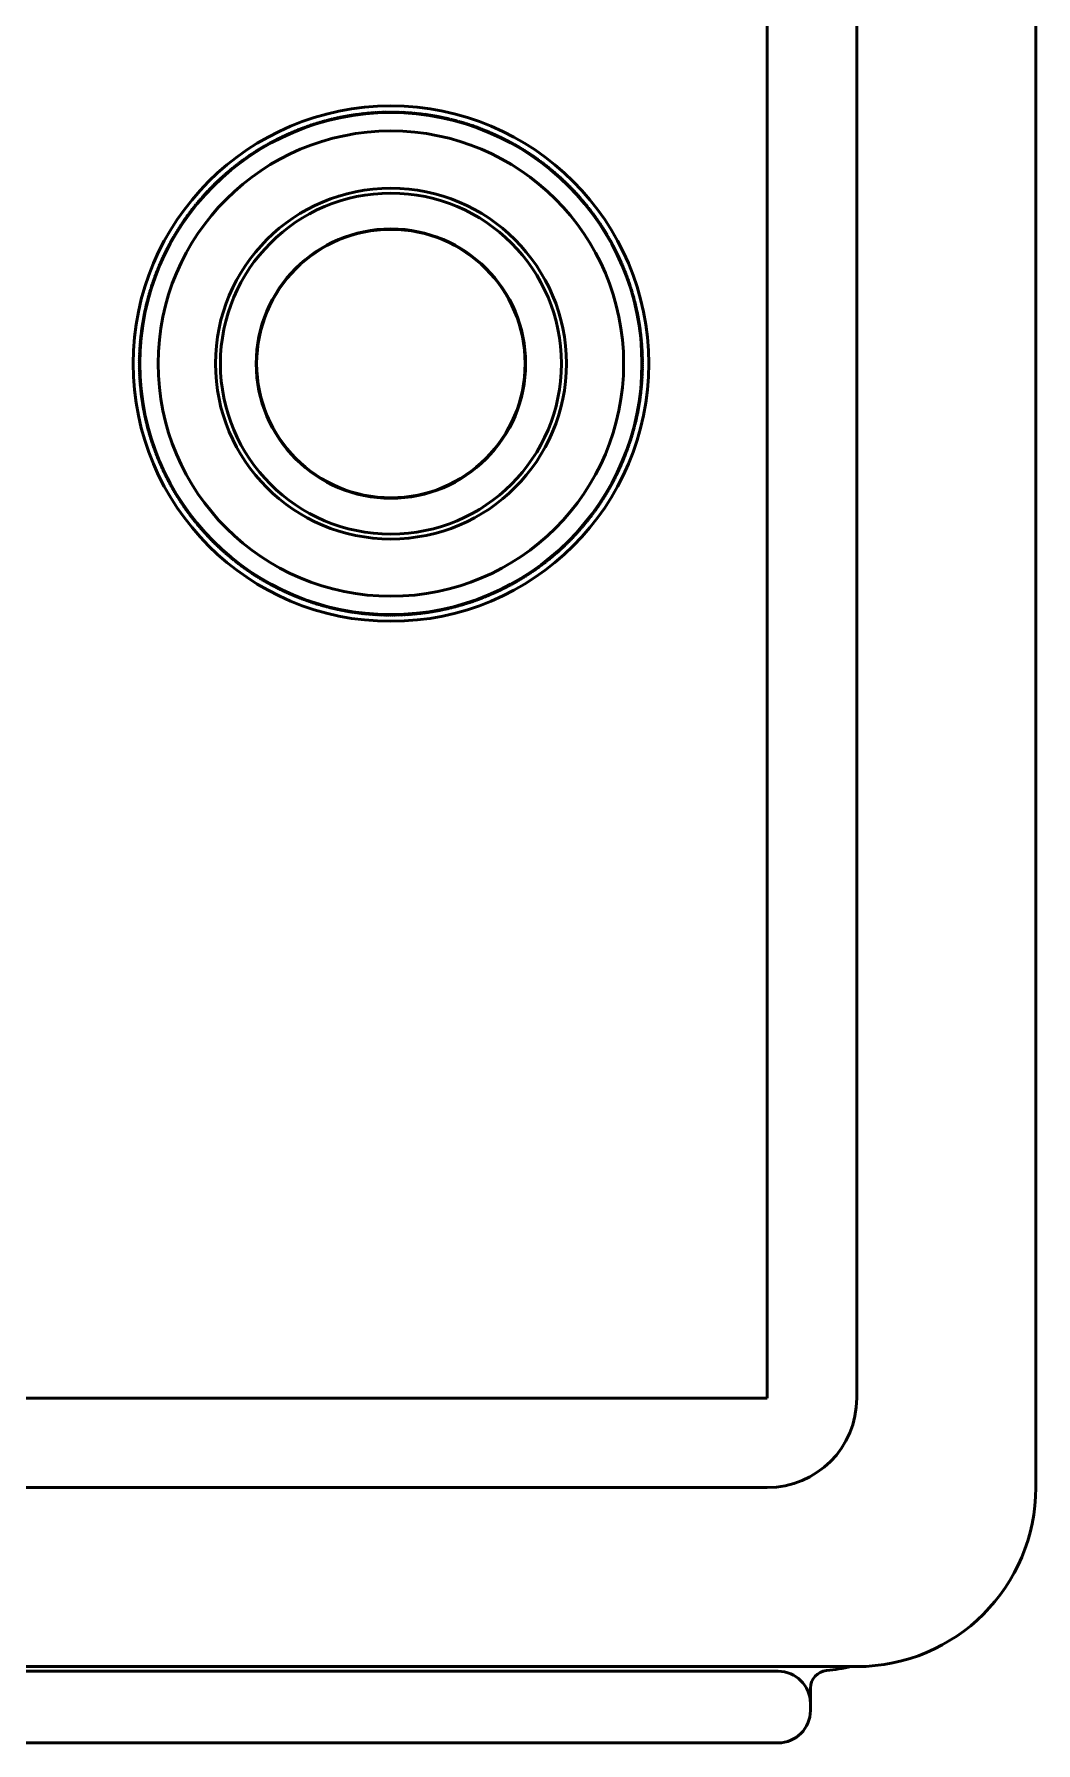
# Model space of a CAD drawing. Header units: millimetres. Extents: x 1448 to 104164, y -19509 to -89.
# Drawn here: x 5440.1 to 5492.6, y -6513.4 to -6423.9 of the extents above; entities that cross this region are included whole.
import ezdxf

# ---------------------------------------------------------------- set-up
doc = ezdxf.new("R2010")
doc.units = ezdxf.units.MM
doc.header["$LTSCALE"] = 60
doc.header["$MEASUREMENT"] = 0
doc.layers.get('0').update_dxf_attribs({"linetype": 'CONTINUOUS'})
doc.layers.add('가시적인 것(ISO)', color=7, linetype='CONTINUOUS', lineweight=50)

# ---------------------------------------------------------------- blocks, each defined once
blk = doc.blocks.new('SMARTCON')
at = {"layer": '가시적인 것(ISO)', "color": 8}
for p, q in [((188.057, -224.649), (188.057, 20.039)), ((173.994, 15.351), (173.994, -219.961)), ((178.682, -219.961), (178.682, 15.351)), ((173.994, -219.961), (23.057, -219.961)), ((23.057, -224.649), (173.994, -224.649)), ((18.369, -234.024), (178.682, -234.024)), ((174.562, -234.269), (19.5, -234.269)), ((176.25, -235.957), (176.25, -235.164)), ((176.25, -235.957), (176.25, -236.05)), ((176.25, -236.238), (176.25, -236.05)), ((176.25, -236.238), (176.25, -236.332)), ((19.5, -238.019), (174.562, -238.019))]:
    blk.add_line(p, q, dxfattribs=at)
for radius in [13.5, 13.148, 12.188, 9.188, 8.93, 7.055, 7.031]:
    blk.add_circle((154.283, -165.766), radius, dxfattribs=at)
for centre, radius, start, end in [((150.826, -153.096), 0.0469, 34.0717, 176.45582), ((150.926, -153.07), 0.0469, 33.6217, 176.00582), ((151.025, -153.044), 0.0469, 33.1717, 175.55582), ((151.125, -153.018), 0.0469, 32.7217, 175.10582), ((151.226, -152.994), 0.0469, 32.2717, 174.65582), ((151.326, -152.97), 0.0469, 31.8217, 174.20582), ((151.427, -152.948), 0.0469, 31.3717, 173.75582), ((151.527, -152.926), 0.0469, 30.9217, 173.30582), ((151.628, -152.904), 0.0469, 30.4717, 172.85582), ((151.729, -152.884), 0.0469, 30.0217, 172.40582), ((151.831, -152.864), 0.0469, 29.5717, 171.95582), ((151.932, -152.845), 0.0469, 29.1217, 171.50582), ((152.034, -152.827), 0.0469, 28.6717, 171.05582), ((152.135, -152.81), 0.0469, 28.2217, 170.60582), ((152.237, -152.793), 0.0469, 27.7717, 170.15582), ((152.339, -152.778), 0.0469, 27.3217, 169.70582), ((152.441, -152.763), 0.0469, 26.8717, 169.25582), ((152.543, -152.749), 0.0469, 26.4217, 168.80582), ((152.646, -152.736), 0.0469, 25.9717, 168.35582), ((152.748, -152.723), 0.0469, 25.5217, 167.90582), ((152.851, -152.711), 0.0469, 25.0717, 167.45582), ((152.953, -152.701), 0.0469, 24.6217, 167.00582), ((153.056, -152.691), 0.0469, 24.1717, 166.55582), ((153.158, -152.681), 0.0469, 23.7217, 166.10582), ((153.261, -152.673), 0.0469, 23.2717, 165.65582), ((153.364, -152.665), 0.0469, 22.8217, 165.20582), ((153.467, -152.658), 0.0469, 22.3717, 164.75582), ((153.57, -152.652), 0.0469, 21.9217, 164.30582), ((153.673, -152.647), 0.0469, 21.4717, 163.85582), ((153.776, -152.643), 0.0469, 21.0217, 163.40582), ((153.879, -152.639), 0.0469, 20.5717, 162.95582), ((153.982, -152.637), 0.0469, 20.1217, 162.50582), ((154.085, -152.635), 0.0469, 19.6717, 162.05582), ((154.189, -152.633), 0.0469, 19.2217, 161.60582), ((154.292, -152.633), 0.0469, 18.7717, 161.15582), ((154.395, -152.634), 0.0469, 18.3217, 160.70582), ((154.498, -152.635), 0.0469, 17.8717, 160.25582), ((154.601, -152.637), 0.0469, 17.4217, 159.80582), ((154.704, -152.64), 0.0469, 16.9717, 159.35582), ((154.807, -152.644), 0.0469, 16.5217, 158.90582), ((154.91, -152.648), 0.0469, 16.0717, 158.45582), ((155.013, -152.653), 0.0469, 15.6217, 158.00582), ((155.116, -152.66), 0.0469, 15.1717, 157.55582), ((155.219, -152.666), 0.0469, 14.7217, 157.10582), ((155.322, -152.674), 0.0469, 14.2717, 156.65582), ((155.425, -152.683), 0.0469, 13.8217, 156.20582), ((155.528, -152.692), 0.0469, 13.3717, 155.75582), ((155.63, -152.702), 0.0469, 12.9217, 155.30582), ((155.733, -152.713), 0.0469, 12.4717, 154.85582), ((155.835, -152.725), 0.0469, 12.0217, 154.40582), ((155.938, -152.738), 0.0469, 11.5717, 153.95582), ((156.04, -152.751), 0.0469, 11.1217, 153.50582), ((156.142, -152.765), 0.0469, 10.6717, 153.05582), ((156.244, -152.78), 0.0469, 10.2217, 152.60582), ((156.346, -152.796), 0.0469, 9.7717, 152.15582), ((156.448, -152.813), 0.0469, 9.3217, 151.70582), ((156.55, -152.83), 0.0469, 8.8717, 151.25582), ((156.651, -152.848), 0.0469, 8.4217, 150.80582), ((156.753, -152.867), 0.0469, 7.9717, 150.35582), ((156.854, -152.887), 0.0469, 7.5217, 149.90582), ((156.955, -152.908), 0.0469, 7.0717, 149.45582), ((157.056, -152.929), 0.0469, 6.6217, 149.00582), ((157.156, -152.951), 0.0469, 6.1717, 148.55582), ((157.257, -152.974), 0.0469, 5.7217, 148.10582), ((157.357, -152.998), 0.0469, 5.2717, 147.65582), ((157.458, -153.022), 0.0469, 4.8217, 147.20582), ((157.558, -153.048), 0.0469, 4.3717, 146.75582), ((157.657, -153.074), 0.0469, 3.9217, 146.30582), ((157.757, -153.101), 0.0469, 3.4717, 145.85582), ((148.513, -153.969), 0.0469, 44.8717, 187.25582), ((148.606, -153.924), 0.0469, 44.4217, 186.80582), ((148.699, -153.879), 0.0469, 43.9717, 186.35582), ((148.793, -153.836), 0.0469, 43.5217, 185.90582), ((148.886, -153.793), 0.0469, 43.0717, 185.45582), ((148.981, -153.751), 0.0469, 42.6217, 185.00582), ((149.075, -153.71), 0.0469, 42.1717, 184.55582), ((149.17, -153.669), 0.0469, 41.7217, 184.10582), ((149.265, -153.63), 0.0469, 41.2717, 183.65582), ((149.361, -153.591), 0.0469, 40.8217, 183.20582), ((149.456, -153.552), 0.0469, 40.3717, 182.75582), ((149.553, -153.515), 0.0469, 39.9217, 182.30582), ((149.649, -153.478), 0.0469, 39.4717, 181.85582), ((149.746, -153.442), 0.0469, 39.0217, 181.40582), ((149.843, -153.407), 0.0469, 38.5717, 180.95582), ((149.94, -153.372), 0.0469, 38.1217, 180.50582), ((150.037, -153.338), 0.0469, 37.6717, 180.05582), ((150.135, -153.305), 0.0469, 37.2217, 179.60582), ((150.233, -153.273), 0.0469, 36.7717, 179.15582), ((150.331, -153.242), 0.0469, 36.3217, 178.70582), ((150.43, -153.211), 0.0469, 35.8717, 178.25582), ((150.528, -153.181), 0.0469, 35.4217, 177.80582), ((150.627, -153.152), 0.0469, 34.9717, 177.35582), ((150.727, -153.124), 0.0469, 34.5217, 176.90582), ((157.856, -153.128), 0.0469, 3.0217, 145.40582), ((157.955, -153.157), 0.0469, 2.5717, 144.95582), ((158.054, -153.186), 0.0469, 2.1217, 144.50582), ((158.153, -153.216), 0.0469, 1.6717, 144.05582), ((158.252, -153.247), 0.0469, 1.2217, 143.60582), ((158.35, -153.278), 0.0469, 0.7717, 143.15582), ((158.448, -153.311), 0.0469, 0.3217, 142.70582), ((158.545, -153.344), 0.0469, 359.8717, 142.25582), ((158.643, -153.378), 0.0469, 359.4217, 141.80582), ((158.74, -153.412), 0.0469, 358.9717, 141.35582), ((158.837, -153.448), 0.0469, 358.5217, 140.90582), ((158.933, -153.484), 0.0469, 358.0717, 140.45582), ((159.03, -153.521), 0.0469, 357.6217, 140.00582), ((159.126, -153.558), 0.0469, 357.1717, 139.55582), ((159.222, -153.597), 0.0469, 356.7217, 139.10582), ((159.317, -153.636), 0.0469, 356.2717, 138.65582), ((159.412, -153.676), 0.0469, 355.8217, 138.20582), ((159.507, -153.717), 0.0469, 355.3717, 137.75582), ((159.601, -153.758), 0.0469, 354.9217, 137.30582), ((159.696, -153.8), 0.0469, 354.4717, 136.85582), ((159.789, -153.843), 0.0469, 354.0217, 136.40582), ((159.883, -153.887), 0.0469, 353.5717, 135.95582), ((159.976, -153.931), 0.0469, 353.1217, 135.50582), ((160.069, -153.976), 0.0469, 352.6717, 135.05582), ((146.908, -154.899), 0.0469, 52.9717, 195.35582), ((146.994, -154.842), 0.0469, 52.5217, 194.90582), ((147.08, -154.785), 0.0469, 52.0717, 194.45582), ((147.166, -154.729), 0.0469, 51.6217, 194.00582), ((147.253, -154.673), 0.0469, 51.1717, 193.55582), ((147.341, -154.618), 0.0469, 50.7217, 193.10582), ((147.428, -154.564), 0.0469, 50.2717, 192.65582), ((147.517, -154.511), 0.0469, 49.8217, 192.20582), ((147.605, -154.458), 0.0469, 49.3717, 191.75582), ((147.694, -154.406), 0.0469, 48.9217, 191.30582), ((147.784, -154.354), 0.0469, 48.4717, 190.85582), ((147.874, -154.304), 0.0469, 48.0217, 190.40582), ((147.964, -154.254), 0.0469, 47.5717, 189.95582), ((148.054, -154.204), 0.0469, 47.1217, 189.50582), ((148.145, -154.156), 0.0469, 46.6717, 189.05582), ((148.237, -154.108), 0.0469, 46.2217, 188.60582), ((148.328, -154.061), 0.0469, 45.7717, 188.15582), ((148.421, -154.014), 0.0469, 45.3217, 187.70582), ((160.161, -154.022), 0.0469, 352.2217, 134.60582), ((160.253, -154.068), 0.0469, 351.7717, 134.15582), ((160.345, -154.116), 0.0469, 351.3217, 133.70582), ((160.436, -154.163), 0.0469, 350.8717, 133.25582), ((160.527, -154.212), 0.0469, 350.4217, 132.80582), ((160.618, -154.262), 0.0469, 349.9717, 132.35582), ((160.708, -154.312), 0.0469, 349.5217, 131.90582), ((160.798, -154.362), 0.0469, 349.0717, 131.45582), ((160.887, -154.414), 0.0469, 348.6217, 131.00582), ((160.976, -154.466), 0.0469, 348.1717, 130.55582), ((161.065, -154.519), 0.0469, 347.7217, 130.10582), ((161.153, -154.573), 0.0469, 347.2717, 129.65582), ((161.24, -154.627), 0.0469, 346.8217, 129.20582), ((161.328, -154.682), 0.0469, 346.3717, 128.75582), ((161.414, -154.738), 0.0469, 345.9217, 128.30582), ((161.501, -154.794), 0.0469, 345.4717, 127.85582), ((161.587, -154.851), 0.0469, 345.0217, 127.40582), ((145.76, -155.774), 0.0469, 59.2717, 201.65582), ((145.839, -155.708), 0.0469, 58.8217, 201.20582), ((145.918, -155.642), 0.0469, 58.3717, 200.75582), ((145.998, -155.576), 0.0469, 57.9217, 200.30582), ((146.078, -155.512), 0.0469, 57.4717, 199.85582), ((146.159, -155.447), 0.0469, 57.0217, 199.40582), ((146.241, -155.384), 0.0469, 56.5717, 198.95582), ((146.322, -155.321), 0.0469, 56.1217, 198.50582), ((146.405, -155.259), 0.0469, 55.6717, 198.05582), ((146.487, -155.197), 0.0469, 55.2217, 197.60582), ((146.571, -155.136), 0.0469, 54.7717, 197.15582), ((146.654, -155.076), 0.0469, 54.3217, 196.70582), ((146.739, -155.017), 0.0469, 53.8717, 196.25582), ((146.823, -154.958), 0.0469, 53.4217, 195.80582), ((161.672, -154.909), 0.0469, 344.5717, 126.95582), ((161.757, -154.967), 0.0469, 344.1217, 126.50582), ((161.842, -155.026), 0.0469, 343.6717, 126.05582), ((161.926, -155.086), 0.0469, 343.2217, 125.60582), ((162.01, -155.146), 0.0469, 342.7717, 125.15582), ((162.093, -155.207), 0.0469, 342.3217, 124.70582), ((162.176, -155.269), 0.0469, 341.8717, 124.25582), ((162.258, -155.331), 0.0469, 341.4217, 123.80582), ((162.339, -155.394), 0.0469, 340.9717, 123.35582), ((162.421, -155.458), 0.0469, 340.5217, 122.90582), ((162.501, -155.522), 0.0469, 340.0717, 122.45582), ((162.582, -155.587), 0.0469, 339.6217, 122.00582), ((162.661, -155.652), 0.0469, 339.1717, 121.55582), ((162.74, -155.718), 0.0469, 338.7217, 121.10582), ((162.819, -155.785), 0.0469, 338.2717, 120.65582), ((144.858, -156.621), 0.0469, 64.6717, 207.05582), ((144.93, -156.547), 0.0469, 64.2217, 206.60582), ((145.003, -156.474), 0.0469, 63.7717, 206.15582), ((145.076, -156.401), 0.0469, 63.3217, 205.70582), ((145.15, -156.329), 0.0469, 62.8717, 205.25582), ((145.224, -156.258), 0.0469, 62.4217, 204.80582), ((145.299, -156.187), 0.0469, 61.9717, 204.35582), ((145.375, -156.117), 0.0469, 61.5217, 203.90582), ((145.451, -156.047), 0.0469, 61.0717, 203.45582), ((145.527, -155.978), 0.0469, 60.6217, 203.00582), ((145.605, -155.909), 0.0469, 60.1717, 202.55582), ((145.682, -155.842), 0.0469, 59.7217, 202.10582), ((162.897, -155.852), 0.0469, 337.8217, 120.20582), ((162.975, -155.92), 0.0469, 337.3717, 119.75582), ((163.052, -155.989), 0.0469, 336.9217, 119.30582), ((163.128, -156.058), 0.0469, 336.4717, 118.85582), ((163.204, -156.128), 0.0469, 336.0217, 118.40582), ((163.28, -156.198), 0.0469, 335.5717, 117.95582), ((163.355, -156.269), 0.0469, 335.1217, 117.50582), ((163.429, -156.341), 0.0469, 334.6717, 117.05582), ((163.503, -156.413), 0.0469, 334.2217, 116.60582), ((163.576, -156.486), 0.0469, 333.7717, 116.15582), ((163.649, -156.559), 0.0469, 333.3217, 115.70582), ((163.721, -156.633), 0.0469, 332.8717, 115.25582), ((144.039, -157.548), 0.0469, 70.0717, 212.45582), ((144.104, -157.468), 0.0469, 69.6217, 212.00582), ((144.169, -157.388), 0.0469, 69.1717, 211.55582), ((144.236, -157.309), 0.0469, 68.7217, 211.10582), ((144.302, -157.231), 0.0469, 68.2717, 210.65582), ((144.37, -157.153), 0.0469, 67.8217, 210.20582), ((144.438, -157.075), 0.0469, 67.3717, 209.75582), ((144.506, -156.998), 0.0469, 66.9217, 209.30582), ((144.575, -156.921), 0.0469, 66.4717, 208.85582), ((144.645, -156.845), 0.0469, 66.0217, 208.40582), ((144.715, -156.77), 0.0469, 65.5717, 207.95582), ((144.786, -156.695), 0.0469, 65.1217, 207.50582), ((163.792, -156.707), 0.0469, 332.4217, 114.80582), ((163.863, -156.782), 0.0469, 331.9717, 114.35582), ((163.933, -156.858), 0.0469, 331.5217, 113.90582), ((164.003, -156.934), 0.0469, 331.0717, 113.45582), ((164.072, -157.01), 0.0469, 330.6217, 113.00582), ((164.14, -157.087), 0.0469, 330.1717, 112.55582), ((164.208, -157.165), 0.0469, 329.7217, 112.10582), ((164.275, -157.243), 0.0469, 329.2717, 111.65582), ((164.342, -157.322), 0.0469, 328.8217, 111.20582), ((164.408, -157.401), 0.0469, 328.3717, 110.75582), ((164.473, -157.481), 0.0469, 327.9217, 110.30582), ((164.538, -157.561), 0.0469, 327.4717, 109.85582), ((143.368, -158.463), 0.0469, 75.0217, 217.40582), ((143.426, -158.377), 0.0469, 74.5717, 216.95582), ((143.484, -158.292), 0.0469, 74.1217, 216.50582), ((143.543, -158.208), 0.0469, 73.6717, 216.05582), ((143.603, -158.124), 0.0469, 73.2217, 215.60582), ((143.663, -158.04), 0.0469, 72.7717, 215.15582), ((143.724, -157.957), 0.0469, 72.3217, 214.70582), ((143.786, -157.874), 0.0469, 71.8717, 214.25582), ((143.848, -157.792), 0.0469, 71.4217, 213.80582), ((143.911, -157.71), 0.0469, 70.9717, 213.35582), ((143.975, -157.629), 0.0469, 70.5217, 212.90582), ((164.602, -157.642), 0.0469, 327.0217, 109.40582), ((164.666, -157.723), 0.0469, 326.5717, 108.95582), ((164.729, -157.805), 0.0469, 326.1217, 108.50582), ((164.791, -157.887), 0.0469, 325.6717, 108.05582), ((164.852, -157.97), 0.0469, 325.2217, 107.60582), ((164.913, -158.054), 0.0469, 324.7717, 107.15582), ((164.974, -158.137), 0.0469, 324.3217, 106.70582), ((165.033, -158.221), 0.0469, 323.8717, 106.25582), ((165.092, -158.306), 0.0469, 323.4217, 105.80582), ((165.15, -158.391), 0.0469, 322.9717, 105.35582), ((165.208, -158.477), 0.0469, 322.5217, 104.90582), ((142.829, -159.342), 0.0469, 79.5217, 221.90582), ((142.88, -159.252), 0.0469, 79.0717, 221.45582), ((142.931, -159.163), 0.0469, 78.6217, 221.00582), ((142.983, -159.074), 0.0469, 78.1717, 220.55582), ((143.036, -158.985), 0.0469, 77.7217, 220.10582), ((143.09, -158.897), 0.0469, 77.2717, 219.65582), ((143.144, -158.809), 0.0469, 76.8217, 219.20582), ((143.199, -158.722), 0.0469, 76.3717, 218.75582), ((143.255, -158.635), 0.0469, 75.9217, 218.30582), ((143.311, -158.549), 0.0469, 75.4717, 217.85582), ((165.265, -158.563), 0.0469, 322.0717, 104.45582), ((165.321, -158.649), 0.0469, 321.6217, 104.00582), ((165.377, -158.736), 0.0469, 321.1717, 103.55582), ((165.432, -158.824), 0.0469, 320.7217, 103.10582), ((165.486, -158.911), 0.0469, 320.2717, 102.65582), ((165.539, -158.999), 0.0469, 319.8217, 102.20582), ((165.592, -159.088), 0.0469, 319.3717, 101.75582), ((165.644, -159.177), 0.0469, 318.9217, 101.30582), ((165.696, -159.267), 0.0469, 318.4717, 100.85582), ((165.746, -159.356), 0.0469, 318.0217, 100.40582), ((142.36, -160.26), 0.0469, 84.0217, 226.40582), ((142.404, -160.167), 0.0469, 83.5717, 225.95582), ((142.448, -160.074), 0.0469, 83.1217, 225.50582), ((142.493, -159.981), 0.0469, 82.6717, 225.05582), ((142.539, -159.889), 0.0469, 82.2217, 224.60582), ((142.585, -159.797), 0.0469, 81.7717, 224.15582), ((142.633, -159.705), 0.0469, 81.3217, 223.70582), ((142.681, -159.614), 0.0469, 80.8717, 223.25582), ((142.729, -159.523), 0.0469, 80.4217, 222.80582), ((142.779, -159.432), 0.0469, 79.9717, 222.35582), ((165.796, -159.447), 0.0469, 317.5717, 99.95582), ((165.845, -159.537), 0.0469, 317.1217, 99.50582), ((165.894, -159.628), 0.0469, 316.6717, 99.05582), ((165.942, -159.72), 0.0469, 316.2217, 98.60582), ((165.989, -159.811), 0.0469, 315.7717, 98.15582), ((166.035, -159.903), 0.0469, 315.3217, 97.70582), ((166.081, -159.996), 0.0469, 314.8717, 97.25582), ((166.126, -160.089), 0.0469, 314.4217, 96.80582), ((166.17, -160.182), 0.0469, 313.9717, 96.35582), ((142.001, -161.116), 0.0469, 88.0717, 230.45582), ((142.038, -161.02), 0.0469, 87.6217, 230.00582), ((142.076, -160.924), 0.0469, 87.1717, 229.55582), ((142.114, -160.828), 0.0469, 86.7217, 229.10582), ((142.153, -160.733), 0.0469, 86.2717, 228.65582), ((142.193, -160.638), 0.0469, 85.8217, 228.20582), ((142.234, -160.543), 0.0469, 85.3717, 227.75582), ((142.275, -160.448), 0.0469, 84.9217, 227.30582), ((142.317, -160.354), 0.0469, 84.4717, 226.85582), ((166.214, -160.275), 0.0469, 313.5217, 95.90582), ((166.257, -160.369), 0.0469, 313.0717, 95.45582), ((166.299, -160.464), 0.0469, 312.6217, 95.00582), ((166.34, -160.558), 0.0469, 312.1717, 94.55582), ((166.38, -160.653), 0.0469, 311.7217, 94.10582), ((166.42, -160.748), 0.0469, 311.2717, 93.65582), ((166.459, -160.844), 0.0469, 310.8217, 93.20582), ((166.497, -160.939), 0.0469, 310.3717, 92.75582), ((166.535, -161.035), 0.0469, 309.9217, 92.30582), ((166.572, -161.132), 0.0469, 309.4717, 91.85582), ((141.703, -161.995), 0.0469, 92.1217, 234.50582), ((141.733, -161.897), 0.0469, 91.6717, 234.05582), ((141.764, -161.798), 0.0469, 91.2217, 233.60582), ((141.796, -161.7), 0.0469, 90.7717, 233.15582), ((141.828, -161.602), 0.0469, 90.3217, 232.70582), ((141.861, -161.504), 0.0469, 89.8717, 232.25582), ((141.895, -161.407), 0.0469, 89.4217, 231.80582), ((141.929, -161.31), 0.0469, 88.9717, 231.35582), ((141.965, -161.213), 0.0469, 88.5217, 230.90582), ((166.608, -161.228), 0.0469, 309.0217, 91.40582), ((166.643, -161.325), 0.0469, 308.5717, 90.95582), ((166.678, -161.423), 0.0469, 308.1217, 90.50582), ((166.711, -161.52), 0.0469, 307.6717, 90.05582), ((166.744, -161.618), 0.0469, 307.2217, 89.60582), ((166.776, -161.716), 0.0469, 306.7717, 89.15582), ((166.808, -161.814), 0.0469, 306.3217, 88.70582), ((166.839, -161.913), 0.0469, 305.8717, 88.25582), ((166.868, -162.011), 0.0469, 305.4217, 87.80582), ((141.468, -162.893), 0.0469, 96.1717, 238.55582), ((141.491, -162.793), 0.0469, 95.7217, 238.10582), ((141.515, -162.692), 0.0469, 95.2717, 237.65582), ((141.54, -162.592), 0.0469, 94.8217, 237.20582), ((141.565, -162.492), 0.0469, 94.3717, 236.75582), ((141.591, -162.392), 0.0469, 93.9217, 236.30582), ((141.618, -162.293), 0.0469, 93.4717, 235.85582), ((141.646, -162.193), 0.0469, 93.0217, 235.40582), ((141.674, -162.094), 0.0469, 92.5717, 234.95582), ((166.898, -162.11), 0.0469, 304.9717, 87.35582), ((166.926, -162.209), 0.0469, 304.5217, 86.90582), ((166.953, -162.309), 0.0469, 304.0717, 86.45582), ((166.98, -162.408), 0.0469, 303.6217, 86.00582), ((167.006, -162.508), 0.0469, 303.1717, 85.55582), ((167.031, -162.608), 0.0469, 302.7217, 85.10582), ((167.056, -162.708), 0.0469, 302.2717, 84.65582), ((167.079, -162.809), 0.0469, 301.8217, 84.20582), ((167.102, -162.909), 0.0469, 301.3717, 83.75582), ((141.297, -163.806), 0.0469, 100.2217, 242.60582), ((141.313, -163.704), 0.0469, 99.7717, 242.15582), ((141.33, -163.602), 0.0469, 99.3217, 241.70582), ((141.347, -163.5), 0.0469, 98.8717, 241.25582), ((141.365, -163.399), 0.0469, 98.4217, 240.80582), ((141.384, -163.297), 0.0469, 97.9717, 240.35582), ((141.404, -163.196), 0.0469, 97.5217, 239.90582), ((141.425, -163.095), 0.0469, 97.0717, 239.45582), ((141.446, -162.994), 0.0469, 96.6217, 239.00582), ((167.124, -163.01), 0.0469, 300.9217, 83.30582), ((167.146, -163.111), 0.0469, 300.4717, 82.85582), ((167.166, -163.212), 0.0469, 300.0217, 82.40582), ((167.186, -163.314), 0.0469, 299.5717, 81.95582), ((167.204, -163.415), 0.0469, 299.1217, 81.50582), ((167.223, -163.517), 0.0469, 298.6717, 81.05582), ((167.24, -163.618), 0.0469, 298.2217, 80.60582), ((167.256, -163.72), 0.0469, 297.7717, 80.15582), ((167.272, -163.822), 0.0469, 297.3217, 79.70582), ((141.191, -164.728), 0.0469, 104.2717, 246.65582), ((141.2, -164.625), 0.0469, 103.8217, 246.20582), ((141.209, -164.522), 0.0469, 103.3717, 245.75582), ((141.219, -164.419), 0.0469, 102.9217, 245.30582), ((141.23, -164.317), 0.0469, 102.4717, 244.85582), ((141.242, -164.214), 0.0469, 102.0217, 244.40582), ((141.255, -164.112), 0.0469, 101.5717, 243.95582), ((141.268, -164.01), 0.0469, 101.1217, 243.50582), ((141.282, -163.908), 0.0469, 100.6717, 243.05582), ((167.287, -163.924), 0.0469, 296.8717, 79.25582), ((167.301, -164.026), 0.0469, 296.4217, 78.80582), ((167.314, -164.129), 0.0469, 295.9717, 78.35582), ((167.327, -164.231), 0.0469, 295.5217, 77.90582), ((167.338, -164.333), 0.0469, 295.0717, 77.45582), ((167.349, -164.436), 0.0469, 294.6217, 77.00582), ((167.359, -164.539), 0.0469, 294.1717, 76.55582), ((167.368, -164.641), 0.0469, 293.7217, 76.10582), ((167.377, -164.744), 0.0469, 293.2717, 75.65582), ((141.152, -165.552), 0.0469, 107.8717, 250.25582), ((141.154, -165.449), 0.0469, 107.4217, 249.80582), ((141.157, -165.345), 0.0469, 106.9717, 249.35582), ((141.161, -165.242), 0.0469, 106.5217, 248.90582), ((141.165, -165.139), 0.0469, 106.0717, 248.45582), ((141.17, -165.036), 0.0469, 105.6217, 248.00582), ((141.177, -164.933), 0.0469, 105.1717, 247.55582), ((141.184, -164.83), 0.0469, 104.7217, 247.10582), ((167.384, -164.847), 0.0469, 292.8217, 75.20582), ((167.391, -164.95), 0.0469, 292.3717, 74.75582), ((167.397, -165.053), 0.0469, 291.9217, 74.30582), ((167.403, -165.156), 0.0469, 291.4717, 73.85582), ((167.407, -165.259), 0.0469, 291.0217, 73.40582), ((167.41, -165.362), 0.0469, 290.5717, 72.95582), ((167.413, -165.465), 0.0469, 290.1217, 72.50582), ((167.415, -165.568), 0.0469, 289.6717, 72.05582), ((141.15, -165.758), 0.0469, 108.7717, 251.15582), ((141.151, -165.655), 0.0469, 108.3217, 250.70582), ((141.151, -165.861), 0.0469, 109.2217, 251.60582), ((141.152, -165.964), 0.0469, 109.6717, 252.05582), ((141.154, -166.067), 0.0469, 110.1217, 252.50582), ((141.156, -166.171), 0.0469, 110.5717, 252.95582), ((141.16, -166.274), 0.0469, 111.0217, 253.40582), ((141.164, -166.377), 0.0469, 111.4717, 253.85582), ((141.17, -166.48), 0.0469, 111.9217, 254.30582), ((167.396, -166.496), 0.0469, 285.6217, 68.00582), ((167.402, -166.393), 0.0469, 286.0717, 68.45582), ((167.406, -166.29), 0.0469, 286.5217, 68.90582), ((167.41, -166.187), 0.0469, 286.9717, 69.35582), ((167.413, -166.084), 0.0469, 287.4217, 69.80582), ((167.415, -165.981), 0.0469, 287.8717, 70.25582), ((167.416, -165.671), 0.0469, 289.2217, 71.60582), ((167.416, -165.878), 0.0469, 288.3217, 70.70582), ((167.417, -165.775), 0.0469, 288.7717, 71.15582), ((141.176, -166.583), 0.0469, 112.3717, 254.75582), ((141.182, -166.686), 0.0469, 112.8217, 255.20582), ((141.19, -166.788), 0.0469, 113.2717, 255.65582), ((141.198, -166.891), 0.0469, 113.7217, 256.10582), ((141.208, -166.994), 0.0469, 114.1717, 256.55582), ((141.218, -167.097), 0.0469, 114.6217, 257.00582), ((141.229, -167.199), 0.0469, 115.0717, 257.45582), ((141.24, -167.302), 0.0469, 115.5217, 257.90582), ((141.253, -167.404), 0.0469, 115.9717, 258.35582), ((167.312, -167.421), 0.0469, 281.5717, 63.95582), ((167.325, -167.318), 0.0469, 282.0217, 64.40582), ((167.336, -167.216), 0.0469, 282.4717, 64.85582), ((167.347, -167.113), 0.0469, 282.9217, 65.30582), ((167.358, -167.011), 0.0469, 283.3717, 65.75582), ((167.367, -166.908), 0.0469, 283.8217, 66.20582), ((167.376, -166.805), 0.0469, 284.2717, 66.65582), ((167.383, -166.702), 0.0469, 284.7217, 67.10582), ((167.39, -166.599), 0.0469, 285.1717, 67.55582), ((141.266, -167.506), 0.0469, 116.4217, 258.80582), ((141.28, -167.609), 0.0469, 116.8717, 259.25582), ((141.295, -167.711), 0.0469, 117.3217, 259.70582), ((141.311, -167.813), 0.0469, 117.7717, 260.15582), ((141.327, -167.914), 0.0469, 118.2217, 260.60582), ((141.344, -168.016), 0.0469, 118.6717, 261.05582), ((141.362, -168.118), 0.0469, 119.1217, 261.50582), ((141.381, -168.219), 0.0469, 119.5717, 261.95582), ((141.401, -168.32), 0.0469, 120.0217, 262.40582), ((167.183, -168.235), 0.0469, 277.9717, 60.35582), ((167.202, -168.134), 0.0469, 278.4217, 60.80582), ((167.22, -168.032), 0.0469, 278.8717, 61.25582), ((167.237, -167.931), 0.0469, 279.3217, 61.70582), ((167.254, -167.829), 0.0469, 279.7717, 62.15582), ((167.269, -167.727), 0.0469, 280.2217, 62.60582), ((167.284, -167.625), 0.0469, 280.6717, 63.05582), ((167.299, -167.523), 0.0469, 281.1217, 63.50582), ((141.421, -168.421), 0.0469, 120.4717, 262.85582), ((141.443, -168.522), 0.0469, 120.9217, 263.30582), ((141.465, -168.623), 0.0469, 121.3717, 263.75582), ((141.488, -168.724), 0.0469, 121.8217, 264.20582), ((141.511, -168.824), 0.0469, 122.2717, 264.65582), ((141.536, -168.924), 0.0469, 122.7217, 265.10582), ((141.561, -169.024), 0.0469, 123.1717, 265.55582), ((141.587, -169.124), 0.0469, 123.6217, 266.00582), ((166.976, -169.14), 0.0469, 273.9217, 56.30582), ((167.002, -169.04), 0.0469, 274.3717, 56.75582), ((167.027, -168.94), 0.0469, 274.8217, 57.20582), ((167.052, -168.84), 0.0469, 275.2717, 57.65582), ((167.076, -168.74), 0.0469, 275.7217, 58.10582), ((167.099, -168.639), 0.0469, 276.1717, 58.55582), ((167.121, -168.539), 0.0469, 276.6217, 59.00582), ((167.142, -168.438), 0.0469, 277.0717, 59.45582), ((167.163, -168.337), 0.0469, 277.5217, 59.90582), ((141.613, -169.224), 0.0469, 124.0717, 266.45582), ((141.641, -169.323), 0.0469, 124.5217, 266.90582), ((141.669, -169.422), 0.0469, 124.9717, 267.35582), ((141.698, -169.521), 0.0469, 125.4217, 267.80582), ((141.728, -169.62), 0.0469, 125.8717, 268.25582), ((141.759, -169.719), 0.0469, 126.3217, 268.70582), ((141.79, -169.817), 0.0469, 126.7717, 269.15582), ((141.823, -169.915), 0.0469, 127.2217, 269.60582), ((141.856, -170.013), 0.0469, 127.6717, 270.05582), ((141.889, -170.11), 0.0469, 128.1217, 270.50582), ((166.706, -170.028), 0.0469, 269.8717, 52.25582), ((166.739, -169.931), 0.0469, 270.3217, 52.70582), ((166.771, -169.833), 0.0469, 270.7717, 53.15582), ((166.803, -169.734), 0.0469, 271.2217, 53.60582), ((166.834, -169.636), 0.0469, 271.6717, 54.05582), ((166.864, -169.537), 0.0469, 272.1217, 54.50582), ((166.893, -169.438), 0.0469, 272.5717, 54.95582), ((166.921, -169.339), 0.0469, 273.0217, 55.40582), ((166.949, -169.24), 0.0469, 273.4717, 55.85582), ((141.924, -170.207), 0.0469, 128.5717, 270.95582), ((141.959, -170.304), 0.0469, 129.0217, 271.40582), ((141.995, -170.401), 0.0469, 129.4717, 271.85582), ((142.032, -170.497), 0.0469, 129.9217, 272.30582), ((142.069, -170.593), 0.0469, 130.3717, 272.75582), ((142.108, -170.689), 0.0469, 130.8217, 273.20582), ((142.147, -170.785), 0.0469, 131.2717, 273.65582), ((142.187, -170.88), 0.0469, 131.7217, 274.10582), ((142.227, -170.975), 0.0469, 132.1717, 274.55582), ((166.333, -170.99), 0.0469, 265.3717, 47.75582), ((166.374, -170.895), 0.0469, 265.8217, 48.20582), ((166.414, -170.8), 0.0469, 266.2717, 48.65582), ((166.453, -170.704), 0.0469, 266.7217, 49.10582), ((166.491, -170.609), 0.0469, 267.1717, 49.55582), ((166.529, -170.513), 0.0469, 267.6217, 50.00582), ((166.566, -170.416), 0.0469, 268.0717, 50.45582), ((166.602, -170.32), 0.0469, 268.5217, 50.90582), ((166.637, -170.223), 0.0469, 268.9717, 51.35582), ((166.672, -170.126), 0.0469, 269.4217, 51.80582), ((142.268, -171.069), 0.0469, 132.6217, 275.00582), ((142.31, -171.163), 0.0469, 133.0717, 275.45582), ((142.353, -171.257), 0.0469, 133.5217, 275.90582), ((142.397, -171.351), 0.0469, 133.9717, 276.35582), ((142.441, -171.444), 0.0469, 134.4217, 276.80582), ((142.486, -171.537), 0.0469, 134.8717, 277.25582), ((142.531, -171.629), 0.0469, 135.3217, 277.70582), ((142.578, -171.721), 0.0469, 135.7717, 278.15582), ((142.625, -171.813), 0.0469, 136.2217, 278.60582), ((165.934, -171.828), 0.0469, 261.3217, 43.70582), ((165.981, -171.736), 0.0469, 261.7717, 44.15582), ((166.028, -171.644), 0.0469, 262.2217, 44.60582), ((166.074, -171.552), 0.0469, 262.6717, 45.05582), ((166.119, -171.459), 0.0469, 263.1217, 45.50582), ((166.163, -171.366), 0.0469, 263.5717, 45.95582), ((166.207, -171.272), 0.0469, 264.0217, 46.40582), ((166.25, -171.178), 0.0469, 264.4717, 46.85582), ((166.292, -171.084), 0.0469, 264.9217, 47.30582), ((142.673, -171.904), 0.0469, 136.6717, 279.05582), ((142.721, -171.995), 0.0469, 137.1217, 279.50582), ((142.771, -172.086), 0.0469, 137.5717, 279.95582), ((142.821, -172.176), 0.0469, 138.0217, 280.40582), ((142.871, -172.266), 0.0469, 138.4717, 280.85582), ((142.923, -172.356), 0.0469, 138.9217, 281.30582), ((142.975, -172.445), 0.0469, 139.3717, 281.75582), ((143.028, -172.533), 0.0469, 139.8217, 282.20582), ((143.081, -172.621), 0.0469, 140.2717, 282.65582), ((143.135, -172.709), 0.0469, 140.7217, 283.10582), ((165.423, -172.723), 0.0469, 256.8217, 39.20582), ((165.477, -172.636), 0.0469, 257.2717, 39.65582), ((165.531, -172.547), 0.0469, 257.7217, 40.10582), ((165.584, -172.459), 0.0469, 258.1717, 40.55582), ((165.636, -172.37), 0.0469, 258.6217, 41.00582), ((165.687, -172.281), 0.0469, 259.0717, 41.45582), ((165.738, -172.191), 0.0469, 259.5217, 41.90582), ((165.788, -172.101), 0.0469, 259.9717, 42.35582), ((165.838, -172.01), 0.0469, 260.4217, 42.80582), ((165.886, -171.919), 0.0469, 260.8717, 43.25582), ((143.19, -172.796), 0.0469, 141.1717, 283.55582), ((143.246, -172.883), 0.0469, 141.6217, 284.00582), ((143.302, -172.97), 0.0469, 142.0717, 284.45582), ((143.359, -173.056), 0.0469, 142.5217, 284.90582), ((143.417, -173.141), 0.0469, 142.9717, 285.35582), ((143.475, -173.227), 0.0469, 143.4217, 285.80582), ((143.534, -173.311), 0.0469, 143.8717, 286.25582), ((143.593, -173.395), 0.0469, 144.3217, 286.70582), ((143.654, -173.479), 0.0469, 144.7717, 287.15582), ((143.714, -173.562), 0.0469, 145.2217, 287.60582), ((143.776, -173.645), 0.0469, 145.6717, 288.05582), ((164.781, -173.658), 0.0469, 251.8717, 34.25582), ((164.843, -173.576), 0.0469, 252.3217, 34.70582), ((164.904, -173.493), 0.0469, 252.7717, 35.15582), ((164.964, -173.409), 0.0469, 253.2217, 35.60582), ((165.024, -173.325), 0.0469, 253.6717, 36.05582), ((165.083, -173.24), 0.0469, 254.1217, 36.50582), ((165.141, -173.155), 0.0469, 254.5717, 36.95582), ((165.199, -173.07), 0.0469, 255.0217, 37.40582), ((165.256, -172.984), 0.0469, 255.4717, 37.85582), ((165.312, -172.897), 0.0469, 255.9217, 38.30582), ((165.368, -172.81), 0.0469, 256.3717, 38.75582), ((143.838, -173.727), 0.0469, 146.1217, 288.50582), ((143.901, -173.809), 0.0469, 146.5717, 288.95582), ((143.965, -173.891), 0.0469, 147.0217, 289.40582), ((144.029, -173.971), 0.0469, 147.4717, 289.85582), ((144.093, -174.052), 0.0469, 147.9217, 290.30582), ((144.159, -174.131), 0.0469, 148.3717, 290.75582), ((144.225, -174.211), 0.0469, 148.8217, 291.20582), ((144.291, -174.289), 0.0469, 149.2717, 291.65582), ((144.359, -174.368), 0.0469, 149.7217, 292.10582), ((144.427, -174.445), 0.0469, 150.1717, 292.55582), ((144.495, -174.522), 0.0469, 150.6217, 293.00582), ((164.061, -174.535), 0.0469, 246.9217, 29.30582), ((164.129, -174.458), 0.0469, 247.3717, 29.75582), ((164.197, -174.38), 0.0469, 247.8217, 30.20582), ((164.265, -174.302), 0.0469, 248.2717, 30.65582), ((164.331, -174.223), 0.0469, 248.7217, 31.10582), ((164.397, -174.144), 0.0469, 249.1717, 31.55582), ((164.463, -174.064), 0.0469, 249.6217, 32.00582), ((164.528, -173.984), 0.0469, 250.0717, 32.45582), ((164.592, -173.904), 0.0469, 250.5217, 32.90582), ((164.656, -173.822), 0.0469, 250.9717, 33.35582), ((164.719, -173.741), 0.0469, 251.4217, 33.80582), ((144.564, -174.599), 0.0469, 151.0717, 293.45582), ((144.634, -174.675), 0.0469, 151.5217, 293.90582), ((144.704, -174.751), 0.0469, 151.9717, 294.35582), ((144.775, -174.826), 0.0469, 152.4217, 294.80582), ((144.846, -174.9), 0.0469, 152.8717, 295.25582), ((144.918, -174.974), 0.0469, 153.3217, 295.70582), ((144.991, -175.047), 0.0469, 153.7717, 296.15582), ((145.064, -175.12), 0.0469, 154.2217, 296.60582), ((145.138, -175.192), 0.0469, 154.6717, 297.05582), ((145.212, -175.263), 0.0469, 155.1217, 297.50582), ((145.287, -175.334), 0.0469, 155.5717, 297.95582), ((145.362, -175.405), 0.0469, 156.0217, 298.40582), ((163.192, -175.416), 0.0469, 241.5217, 23.90582), ((163.268, -175.346), 0.0469, 241.9717, 24.35582), ((163.343, -175.275), 0.0469, 242.4217, 24.80582), ((163.417, -175.203), 0.0469, 242.8717, 25.25582), ((163.491, -175.131), 0.0469, 243.3217, 25.70582), ((163.564, -175.059), 0.0469, 243.7717, 26.15582), ((163.637, -174.986), 0.0469, 244.2217, 26.60582), ((163.709, -174.912), 0.0469, 244.6717, 27.05582), ((163.781, -174.838), 0.0469, 245.1217, 27.50582), ((163.851, -174.763), 0.0469, 245.5717, 27.95582), ((163.922, -174.687), 0.0469, 246.0217, 28.40582), ((163.992, -174.611), 0.0469, 246.4717, 28.85582), ((145.438, -175.474), 0.0469, 156.4717, 298.85582), ((145.515, -175.544), 0.0469, 156.9217, 299.30582), ((145.592, -175.612), 0.0469, 157.3717, 299.75582), ((145.67, -175.68), 0.0469, 157.8217, 300.20582), ((145.748, -175.748), 0.0469, 158.2717, 300.65582), ((145.826, -175.814), 0.0469, 158.7217, 301.10582), ((145.906, -175.88), 0.0469, 159.1717, 301.55582), ((145.985, -175.946), 0.0469, 159.6217, 302.00582), ((146.065, -176.011), 0.0469, 160.0717, 302.45582), ((146.146, -176.075), 0.0469, 160.5217, 302.90582), ((146.227, -176.139), 0.0469, 160.9717, 303.35582), ((146.309, -176.201), 0.0469, 161.4217, 303.80582), ((146.391, -176.264), 0.0469, 161.8717, 304.25582), ((146.474, -176.325), 0.0469, 162.3217, 304.70582), ((162.08, -176.335), 0.0469, 235.2217, 17.60582), ((162.162, -176.274), 0.0469, 235.6717, 18.05582), ((162.245, -176.212), 0.0469, 236.1217, 18.50582), ((162.326, -176.149), 0.0469, 236.5717, 18.95582), ((162.408, -176.085), 0.0469, 237.0217, 19.40582), ((162.488, -176.021), 0.0469, 237.4717, 19.85582), ((162.569, -175.956), 0.0469, 237.9217, 20.30582), ((162.648, -175.891), 0.0469, 238.3717, 20.75582), ((162.728, -175.825), 0.0469, 238.8217, 21.20582), ((162.806, -175.758), 0.0469, 239.2717, 21.65582), ((162.885, -175.691), 0.0469, 239.7217, 22.10582), ((162.962, -175.623), 0.0469, 240.1717, 22.55582), ((163.04, -175.555), 0.0469, 240.6217, 23.00582), ((163.116, -175.486), 0.0469, 241.0717, 23.45582), ((146.557, -176.386), 0.0469, 162.7717, 305.15582), ((146.641, -176.447), 0.0469, 163.2217, 305.60582), ((146.725, -176.507), 0.0469, 163.6717, 306.05582), ((146.81, -176.566), 0.0469, 164.1217, 306.50582), ((146.895, -176.624), 0.0469, 164.5717, 306.95582), ((146.98, -176.682), 0.0469, 165.0217, 307.40582), ((147.066, -176.739), 0.0469, 165.4717, 307.85582), ((147.152, -176.795), 0.0469, 165.9217, 308.30582), ((147.239, -176.851), 0.0469, 166.3717, 308.75582), ((147.327, -176.906), 0.0469, 166.8217, 309.20582), ((147.414, -176.96), 0.0469, 167.2717, 309.65582), ((147.502, -177.014), 0.0469, 167.7217, 310.10582), ((147.591, -177.066), 0.0469, 168.1717, 310.55582), ((147.68, -177.119), 0.0469, 168.6217, 311.00582), ((147.769, -177.17), 0.0469, 169.0717, 311.45582), ((147.859, -177.221), 0.0469, 169.5217, 311.90582), ((160.693, -177.229), 0.0469, 228.0217, 10.40582), ((160.783, -177.178), 0.0469, 228.4717, 10.85582), ((160.873, -177.127), 0.0469, 228.9217, 11.30582), ((160.962, -177.075), 0.0469, 229.3717, 11.75582), ((161.05, -177.022), 0.0469, 229.8217, 12.20582), ((161.138, -176.969), 0.0469, 230.2717, 12.65582), ((161.226, -176.914), 0.0469, 230.7217, 13.10582), ((161.314, -176.86), 0.0469, 231.1717, 13.55582), ((161.4, -176.804), 0.0469, 231.6217, 14.00582), ((161.487, -176.748), 0.0469, 232.0717, 14.45582), ((161.573, -176.691), 0.0469, 232.5217, 14.90582), ((161.659, -176.633), 0.0469, 232.9717, 15.35582), ((161.744, -176.575), 0.0469, 233.4217, 15.80582), ((161.828, -176.516), 0.0469, 233.8717, 16.25582), ((161.913, -176.456), 0.0469, 234.3217, 16.70582), ((161.996, -176.396), 0.0469, 234.7717, 17.15582), ((147.949, -177.271), 0.0469, 169.9717, 312.35582), ((148.04, -177.32), 0.0469, 170.4217, 312.80582), ((148.131, -177.369), 0.0469, 170.8717, 313.25582), ((148.222, -177.417), 0.0469, 171.3217, 313.70582), ((148.314, -177.464), 0.0469, 171.7717, 314.15582), ((148.406, -177.511), 0.0469, 172.2217, 314.60582), ((148.498, -177.557), 0.0469, 172.6717, 315.05582), ((148.591, -177.602), 0.0469, 173.1217, 315.50582), ((148.684, -177.646), 0.0469, 173.5717, 315.95582), ((148.778, -177.69), 0.0469, 174.0217, 316.40582), ((148.871, -177.733), 0.0469, 174.4717, 316.85582), ((148.966, -177.775), 0.0469, 174.9217, 317.30582), ((149.06, -177.816), 0.0469, 175.3717, 317.75582), ((149.155, -177.857), 0.0469, 175.8217, 318.20582), ((149.25, -177.897), 0.0469, 176.2717, 318.65582), ((149.345, -177.936), 0.0469, 176.7217, 319.10582), ((149.441, -177.974), 0.0469, 177.1717, 319.55582), ((149.537, -178.012), 0.0469, 177.6217, 320.00582), ((149.633, -178.049), 0.0469, 178.0717, 320.45582), ((149.73, -178.085), 0.0469, 178.5217, 320.90582), ((149.827, -178.12), 0.0469, 178.9717, 321.35582), ((158.724, -178.126), 0.0469, 218.5717, 0.95582), ((158.821, -178.091), 0.0469, 219.0217, 1.40582), ((158.918, -178.055), 0.0469, 219.4717, 1.85582), ((159.014, -178.018), 0.0469, 219.9217, 2.30582), ((159.11, -177.98), 0.0469, 220.3717, 2.75582), ((159.206, -177.942), 0.0469, 220.8217, 3.20582), ((159.302, -177.903), 0.0469, 221.2717, 3.65582), ((159.397, -177.863), 0.0469, 221.7217, 4.10582), ((159.492, -177.823), 0.0469, 222.1717, 4.55582), ((159.586, -177.781), 0.0469, 222.6217, 5.00582), ((159.68, -177.739), 0.0469, 223.0717, 5.45582), ((159.774, -177.697), 0.0469, 223.5217, 5.90582), ((159.868, -177.653), 0.0469, 223.9717, 6.35582), ((159.961, -177.609), 0.0469, 224.4217, 6.80582), ((160.054, -177.564), 0.0469, 224.8717, 7.25582), ((160.146, -177.518), 0.0469, 225.3217, 7.70582), ((160.238, -177.472), 0.0469, 225.7717, 8.15582), ((160.33, -177.425), 0.0469, 226.2217, 8.60582), ((160.422, -177.377), 0.0469, 226.6717, 9.05582), ((160.513, -177.328), 0.0469, 227.1217, 9.50582), ((160.603, -177.279), 0.0469, 227.5717, 9.95582), ((149.924, -178.155), 0.0469, 179.4217, 321.80582), ((150.021, -178.189), 0.0469, 179.8717, 322.25582), ((150.119, -178.222), 0.0469, 180.3217, 322.70582), ((150.217, -178.254), 0.0469, 180.7717, 323.15582), ((150.315, -178.286), 0.0469, 181.2217, 323.60582), ((150.414, -178.317), 0.0469, 181.6717, 324.05582), ((150.512, -178.347), 0.0469, 182.1217, 324.50582), ((150.611, -178.376), 0.0469, 182.5717, 324.95582), ((150.711, -178.404), 0.0469, 183.0217, 325.40582), ((150.81, -178.432), 0.0469, 183.4717, 325.85582), ((150.91, -178.459), 0.0469, 183.9217, 326.30582), ((151.009, -178.485), 0.0469, 184.3717, 326.75582), ((151.109, -178.51), 0.0469, 184.8217, 327.20582), ((151.209, -178.535), 0.0469, 185.2717, 327.65582), ((151.31, -178.558), 0.0469, 185.7217, 328.10582), ((151.41, -178.581), 0.0469, 186.1717, 328.55582), ((151.511, -178.604), 0.0469, 186.6217, 329.00582), ((151.612, -178.625), 0.0469, 187.0717, 329.45582), ((151.713, -178.646), 0.0469, 187.5217, 329.90582), ((151.814, -178.665), 0.0469, 187.9717, 330.35582), ((151.916, -178.684), 0.0469, 188.4217, 330.80582), ((152.017, -178.703), 0.0469, 188.8717, 331.25582), ((152.119, -178.72), 0.0469, 189.3217, 331.70582), ((152.221, -178.737), 0.0469, 189.7717, 332.15582), ((152.323, -178.752), 0.0469, 190.2217, 332.60582), ((152.425, -178.767), 0.0469, 190.6717, 333.05582), ((152.527, -178.782), 0.0469, 191.1217, 333.50582), ((152.629, -178.795), 0.0469, 191.5717, 333.95582), ((152.732, -178.808), 0.0469, 192.0217, 334.40582), ((152.834, -178.819), 0.0469, 192.4717, 334.85582), ((152.937, -178.83), 0.0469, 192.9217, 335.30582), ((153.039, -178.84), 0.0469, 193.3717, 335.75582), ((153.142, -178.85), 0.0469, 193.8217, 336.20582), ((153.245, -178.858), 0.0469, 194.2717, 336.65582), ((153.348, -178.866), 0.0469, 194.7217, 337.10582), ((153.451, -178.873), 0.0469, 195.1717, 337.55582), ((153.553, -178.879), 0.0469, 195.6217, 338.00582), ((153.656, -178.885), 0.0469, 196.0717, 338.45582), ((153.76, -178.889), 0.0469, 196.5217, 338.90582), ((153.863, -178.893), 0.0469, 196.9717, 339.35582), ((153.966, -178.896), 0.0469, 197.4217, 339.80582), ((154.069, -178.898), 0.0469, 197.8717, 340.25582), ((154.172, -178.899), 0.0469, 198.3217, 340.70582), ((154.275, -178.9), 0.0469, 198.7717, 341.15582), ((154.378, -178.899), 0.0469, 199.2217, 341.60582), ((154.481, -178.898), 0.0469, 199.6717, 342.05582), ((154.585, -178.896), 0.0469, 200.1217, 342.50582), ((154.688, -178.893), 0.0469, 200.5717, 342.95582), ((154.791, -178.89), 0.0469, 201.0217, 343.40582), ((154.894, -178.885), 0.0469, 201.4717, 343.85582), ((154.997, -178.88), 0.0469, 201.9217, 344.30582), ((155.1, -178.874), 0.0469, 202.3717, 344.75582), ((155.203, -178.867), 0.0469, 202.8217, 345.20582), ((155.306, -178.86), 0.0469, 203.2717, 345.65582), ((155.408, -178.851), 0.0469, 203.7217, 346.10582), ((155.511, -178.842), 0.0469, 204.1717, 346.55582), ((155.614, -178.832), 0.0469, 204.6217, 347.00582), ((155.716, -178.821), 0.0469, 205.0717, 347.45582), ((155.819, -178.81), 0.0469, 205.5217, 347.90582), ((155.921, -178.797), 0.0469, 205.9717, 348.35582), ((156.024, -178.784), 0.0469, 206.4217, 348.80582), ((156.126, -178.77), 0.0469, 206.8717, 349.25582), ((156.228, -178.755), 0.0469, 207.3217, 349.70582), ((156.33, -178.739), 0.0469, 207.7717, 350.15582), ((156.432, -178.723), 0.0469, 208.2217, 350.60582), ((156.533, -178.705), 0.0469, 208.6717, 351.05582), ((156.635, -178.687), 0.0469, 209.1217, 351.50582), ((156.736, -178.668), 0.0469, 209.5717, 351.95582), ((156.837, -178.649), 0.0469, 210.0217, 352.40582), ((156.939, -178.628), 0.0469, 210.4717, 352.85582), ((157.04, -178.607), 0.0469, 210.9217, 353.30582), ((157.14, -178.585), 0.0469, 211.3717, 353.75582), ((157.241, -178.562), 0.0469, 211.8217, 354.20582), ((157.341, -178.539), 0.0469, 212.2717, 354.65582), ((157.441, -178.514), 0.0469, 212.7217, 355.10582), ((157.542, -178.489), 0.0469, 213.1717, 355.55582), ((157.641, -178.463), 0.0469, 213.6217, 356.00582), ((157.741, -178.436), 0.0469, 214.0717, 356.45582), ((157.84, -178.409), 0.0469, 214.5217, 356.90582), ((157.94, -178.38), 0.0469, 214.9717, 357.35582), ((158.038, -178.351), 0.0469, 215.4217, 357.80582), ((158.137, -178.321), 0.0469, 215.8717, 358.25582), ((158.236, -178.291), 0.0469, 216.3217, 358.70582), ((158.334, -178.259), 0.0469, 216.7717, 359.15582), ((158.432, -178.227), 0.0469, 217.2217, 359.60582), ((158.53, -178.194), 0.0469, 217.6717, 0.05582), ((158.627, -178.16), 0.0469, 218.1217, 0.50582), ((173.994, -219.961), 4.687, 270, 0), ((178.682, -224.649), 9.375, 270, 0), ((174.562, -235.957), 1.687, 0, 90), ((177.188, -235.164), 0.937, 95.21591, 180), ((176.25, -224.894), 9.375, 275.21591, 283.13753), ((174.562, -236.332), 1.688, 270, 0)]:
    blk.add_arc(centre, radius, start, end, dxfattribs=at)

msp = doc.modelspace()

# ---------------------------------------------------------------- block references
msp.add_blockref('SMARTCON', (5304.546, -6275.412))

doc.saveas('drawing.dxf')
